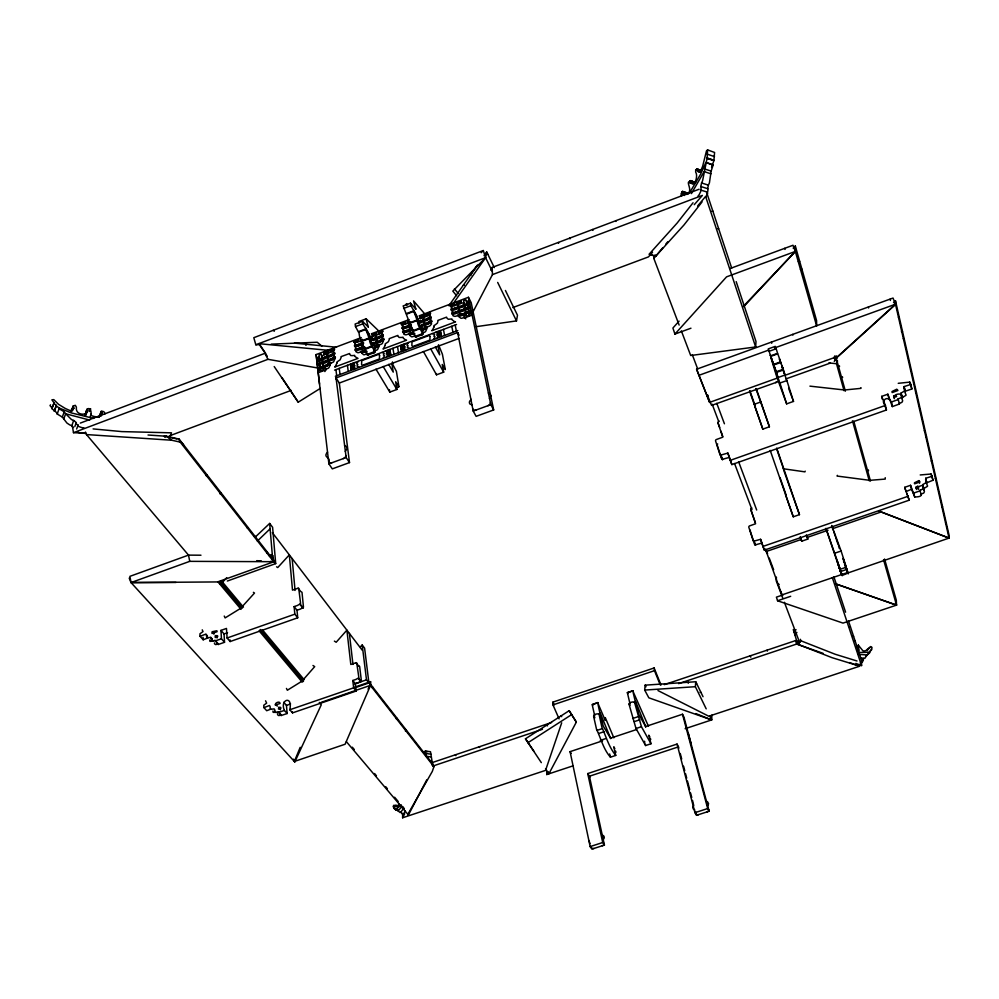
<?xml version="1.0" encoding="UTF-8"?>
<svg xmlns="http://www.w3.org/2000/svg" width="999" height="999" viewBox="0 0 999 999"><rect width="100%" height="100%" fill="white"/><g stroke="black" fill="none" stroke-linecap="round" stroke-linejoin="round"><path stroke-width="1.5" d="M860.976 387.649L860.963 388.361L844.555 389.997L809.927 386.138M711.575 167.47L713.885 160.589L714.585 152.472L707.517 149.875L706.455 150.961L702.684 166.159A52.273 22.852 -72 0 1 700.361 171.628C697.464 174.063 695.079 166.421 699.562 170.18M693.493 182.355C688.636 177.547 688.398 184.503 693.693 183.317M561.688 722.839L545.554 770.379L402.609 817.781L402.647 814.048M855.806 663.411L861.575 665.584L861.65 660.701L848.513 621.003M845.391 391.158L836.2 358.204L836.238 355.831M401.311 804.857L395.891 809.502L395.891 810.189L398.401 810.476M405.194 811.076L403.921 813.323A8.741 3.272 -82.8 0 1 403.708 813.735L402.884 814.635L402.46 813.673A3.871 1.449 -82.8 0 1 402.26 813.86L401.71 813.373A3.134 1.174 -82.9 0 1 401.723 812.624L400.861 811.962L403.309 808.953M212.15 632.604L212.013 633.004A5.669 3.971 -39.1 0 0 212.038 633.453L217.058 631.693A5.544 3.871 -39.3 0 0 217.045 631.368L216.97 630.981A1.274 0.887 -39.2 0 0 216.708 630.769L212.35 631.705L213.898 634.103M100.774 416.009L101.349 414.11A3.384 2.198 20.7 0 0 102.335 413.199C97.79 410.639 105.594 410.227 104.783 414.123M87.612 410.065L85.439 415.596C86.351 403.346 93.494 409.39 90.26 416.583M300.2 747.302L294.355 761.475L345.105 744.23L370.592 685.314L370.754 681.618L354.82 687.112M466.333 314.061L462.125 315.522L462.387 314.248M634.427 701.96L641.445 726.71L650.973 743.768L645.604 745.541L636.001 728.521L629.133 704.607C628.396 701.623 636.763 700.499 636.051 704.745L632.742 690.759L648.488 726.323M776.423 577.085L776.235 580.869L782.741 597.989M395.891 809.502L394.006 808.004C390.809 805.019 397.34 804.27 399.051 806.405M681.343 330.881L690.696 355.507L755.656 346.965L755.993 341.508L736.188 281.643M378.783 332.13L377.947 330.194L366.146 318.818L358.891 321.528L359.091 323.052M399.213 803.571L398.863 805.606A35.015 13.024 -82.3 0 1 397.302 806.543L395.242 806.767L393.556 805.394M707.629 149.925L707.08 158.354L702.609 180.644A12.388 5.557 -72.1 0 1 701.635 182.78L700.786 186.488A4.695 2.123 -72.2 0 1 701.261 186.925M689.248 193.406L700.586 174.226L705.956 162.387L713.161 164.972L711.138 171.104L709.427 182.829A12.363 5.594 -72 0 1 708.453 184.952L707.667 188.699A4.683 2.135 -72.2 0 1 708.079 189.098L707.704 191.458A5.782 2.635 -72.1 0 1 707.379 192.108L707.592 193.144A1.873 0.862 -72.2 0 1 707.554 193.669L705.968 196.84M711.962 715.047L711.613 719.929L685.114 728.708M706.193 708.853L695.366 686.7L695.754 681.743L645.167 685.152L644.68 690.072L648.838 697.814L711.613 719.929L711.088 717.12M280.769 708.029L280.707 707.604A2.398 1.773 -40.4 0 0 280.344 707.329L278.646 707.28L280.507 709.852M87.587 409.59C89.261 415.884 75.137 416.208 76.374 407.43A3.259 2.11 19.9 0 0 76.286 406.955L75.312 405.332L73.402 405.906L73.427 407.729L74.263 408.141L70.342 410.664A50.175 31.906 20.4 0 1 65.072 408.329L58.529 404.333L53.784 399.625L51.886 399.8L54.083 402.897L51.873 408.579L57.48 413.361L57.205 414.011L62.313 417.07L66.945 423.052L69.555 424.787A11.851 7.73 19.9 0 0 71.691 425.636L71.94 425.611M207.505 636.276L205.931 634.103L200.037 636.288L199.925 633.803L203.009 631.58L202.235 629.845M598.963 713.835L601.91 727.309C606.231 736.85 608.816 746.952 615.746 755.419L610.414 757.192C603.259 748.925 601.111 738.761 596.565 729.407L593.643 716.495C593.119 713.561 601.148 712.387 600.661 716.595L597.627 702.559L605.232 720.354L605.282 717.632L613.848 737.836M679.145 325.087L653.858 258.466L654.17 255.694M212.312 639.722L210.739 637.399L206.855 637.874A2.66 1.861 -39.4 0 1 206.668 637.499L206.543 635.339A2.572 1.798 -39.5 0 0 206.493 635.027L205.944 634.527M684.352 195.492L683.403 194.093A3.521 1.573 -72.5 0 1 682.529 193.856C685.139 191.883 678.671 189.773 686.388 193.094M322.24 361.526L323.139 361.188L323.276 362.35L319.131 363.911L318.993 362.737L322.34 362.3L322.677 358.504M319.393 363.836L320.454 367.12L322.802 366.233L323.152 362.425M373.614 353.346L374.438 351.66M476.348 326.648L516.495 320.904L517.482 315.234L505.432 290.472M688.236 683.279L688.423 682.292M324.887 371.578L325.749 369.88M494.318 267.62L486.688 251.935L485.589 257.667L453.209 303.584M926.572 483.304L925.711 478.259L932.042 476.298L932.966 480.269L926.86 482.717M588.923 840.534L590.009 843.618M328.659 360.914L328.996 359.253L327.46 359.827M861.138 657.916L863.76 658.316A8.604 4.958 41.8 0 0 865.009 658.191C869.33 650.249 874.137 652.622 859.24 652.447M375.974 369.168L389.81 392.095L396.89 389.473L395.654 381.743L398.838 386.738A3.996 0.762 69.2 0 0 398.876 386.438L396.403 371.303L392.982 364.96L392.47 361.925M682.305 191.771L681.068 193.769L681.455 196.316M424.5 753.109L425.399 751.061L430.494 751.723L432.892 766.345M432.005 765.072L432.48 763.636L430.082 760.564M370.092 683.716L432.692 763.898L433.928 766.683L432.305 771.428L407.842 814.297L346.391 741.683M51.873 408.579L54.083 402.897M54.283 411.064L56.356 405.382L53.759 403.309M54.346 411.163L56.356 405.382M57.155 413.961L59.391 408.104L56.244 405.894M62.313 417.07L64.223 411.813L59.103 408.741L59.391 408.104L71.191 412.874L93.731 418.431M63.736 419.018L65.659 413.773L64.223 411.813M71.091 411.563L73.039 406.181M71.478 411.138L73.501 405.881M71.753 411.176L73.302 406.73M72.652 410.552L73.514 407.879M89.673 420.079L65.659 413.773L71.491 419.555A11.888 7.717 20 0 0 73.639 420.404L71.766 426.111L73.539 427.51M74.838 426.523L76.311 422.602L73.814 420.479M76.636 429.021L78.109 425.099A5.569 3.634 20 0 1 77.41 424.862L75.912 423.339A4.508 2.947 20 0 1 76.261 422.689M837.312 475.349L837.05 476.048L869.792 480.332L885.214 479.083L885.214 477.672M85.365 415.084L87.025 409.128M85.19 414.622L87.15 409.415M85.277 415.234L86.751 411.326M863.473 659.727L862.711 660.988A4.033 2.335 42 0 1 862.324 661.001L860.214 663.249M89.311 411.338L90.197 408.691M89.698 411.488L90.697 408.803M697.552 171.129L700.299 171.89M101.236 411.313L98.901 417.145L99.351 416.521M99.113 417.407L101.111 412.225M100 415.809L100.999 413.224M100.112 416.046L101.286 413.449M100.662 415.522L101.661 412.924M100.887 415.434L101.886 412.849M101.111 415.509L102.123 412.924M101.286 415.634L102.285 413.049M805.194 471.141L804.919 471.853L783.216 468.756M375.137 347.015L375.686 347.902L374.325 348.676M844.055 390.721L836.488 363.686L837.562 361.001M423.039 329.058L423.613 329.945L422.19 330.744M775.823 382.754L776.123 382.018M322.502 363.961A37.9 24.338 -31.3 0 0 323.701 363.499L328.596 361.313L328.321 363.399A4.795 3.122 -31.5 0 1 327.647 364.098L327.247 364.41A4.146 2.697 -31.5 0 1 326.473 364.872L327.06 366.121L322.989 367.757M398.214 806.643L398.564 805.956M129.196 578.121L131.019 582.567L294.805 761.962L321.278 704.794L319.28 702.409M869.492 651.997C874.637 646.078 871.203 645.179 865.896 650.599A36.488 20.892 41.1 0 1 863.161 651.086L858.353 645.217L856.255 647.477L858.453 645.292M870.641 646.515L867.032 650.686M426.748 779.857L408.991 813.885A8.716 3.297 -82.8 0 1 408.778 814.285L407.954 815.184M368.082 689.135L370.067 684.977L369.205 682.579M573.251 765.771L546.753 774.537L548.151 771.765M834.252 361.351L835.651 359.565L834.989 356.368M403.821 350.699L403.221 349.962L401.436 350.637M402.609 817.781L404.72 813.71M490.746 270.18L492.157 267.445L699.05 189.261M472.577 312.737L492.445 274.625L492.157 267.445M275.387 704.283L275.274 704.657A5.32 3.909 -40.2 0 0 275.312 705.082L280.045 703.471A5.195 3.821 -40.3 0 0 280.032 703.159C279.72 700.411 272.065 703.833 277.385 706.081M353.521 369.493L352.947 368.743L351.186 369.405M334.39 641.108L336.176 642.257L346.89 630.157L350.811 664.472L356.218 662.687A1.861 1.386 -37.4 0 1 356.718 662.837L358.841 677.434A3.334 2.51 -37.8 0 1 358.753 677.809L355.831 679.47A128.784 100.362 -41.3 0 0 352.784 680.494L355.319 683.691A128.396 100.237 -41.4 0 1 358.354 682.679L361.213 681.168A3.272 2.46 -37.9 0 0 361.363 680.644L359.665 666.62A1.536 1.149 -37.5 0 0 359.228 666.058A1.861 1.386 -37.5 0 0 358.728 665.908L358.241 666.033M366.084 318.806L368.319 327.16M541.321 762.637L525.474 738.785L569.18 710.689L576.336 722.102L548.876 773.825L545.516 768.855M401.311 349.85L404.12 348.801L405.207 346.853L403.608 345.916L400.824 346.953M440.634 332.068L437.837 333.117L436.738 335.065L438.349 336.014L441.183 334.952M211.313 638.798L211.363 639.847A5.932 4.171 -39.3 0 0 211.538 640.421L212.462 641.046A3.721 2.61 -39.4 0 0 212.999 641.008L215.06 640.297L218.219 644.48L224.525 642.307L221.441 638.786L220.966 630.394L226.473 628.433L227.085 638.011L230.157 641.533L297.714 617.794L294.83 614.173L294.131 606.605A137.8 102.685 -40.1 0 1 297.352 605.506L300.462 603.733A3.559 2.547 -37 0 0 300.574 603.346L298.738 588.336A1.986 1.411 -36.6 0 0 298.214 588.186L292.495 590.134L289.323 554.87L277.747 567.544L276.573 566.808M294.131 606.605L297.003 610.239A137.35 102.585 -40.1 0 1 300.224 609.14L303.271 607.529A3.484 2.498 -37 0 0 303.446 606.992L302.035 592.557A1.636 1.174 -36.7 0 0 301.586 591.995A1.973 1.411 -36.7 0 0 301.061 591.845L298.077 588.199M351.074 368.619L353.858 367.57L354.97 365.622L353.446 364.672L350.686 365.709M390.122 350.949L387.35 351.998L386.238 353.946L387.787 354.895L390.584 353.846M430.257 313.686L429.945 314.285A3.109 2.035 -28.6 0 0 429.907 314.71L430.07 316.096L428.846 317.607A7.38 4.833 -28.8 0 1 427.959 318.256L424.625 319.555M696.89 169.218L701.435 170.567M469.043 311.788L468.743 312.337A1.374 0.912 -27.7 0 0 468.668 312.662L468.706 312.912M433.566 339.31L435.089 336.85L433.853 336.176L434.677 334.578L432.517 333.604M436.975 338.199L438.349 336.014M691.408 193.606L704.133 171.603L710.938 173.814M383.004 358.191L384.565 355.731L383.366 355.045L384.215 353.446L382.118 352.447M386.376 357.093L387.787 354.895M278.684 707.791L278.484 709.115L280.707 708.328M408.404 342.62L406.843 344.98L408.091 345.804L407.23 347.265L409.378 348.339M358.229 361.388L356.643 363.748L357.842 364.585L356.955 366.046L359.041 367.145M215.509 636.176L215.447 636.251A1.274 0.899 -39.3 0 0 215.197 636.538L215.247 637.549L217.607 636.7A2.872 2.01 -39.3 0 0 217.682 636.375L217.632 635.938A2.56 1.798 -39.3 0 0 217.27 635.664L215.472 635.639L217.058 637.924M403.608 345.916L405.144 343.731M422.614 333.629L421.978 334.603A3.784 2.51 -29 0 0 421.703 335.339M462.637 309.64L462.212 311.276L464.36 310.751A38.337 24.987 -27.6 0 0 465.596 310.302M448.888 305.706L477.023 265.697M484.053 255.682L486.688 251.935M477.497 265.022L470.317 275.225L470.966 275.125M353.446 364.672L354.995 362.487M403.534 344.33L400.774 346.166M696.74 169.393L695.704 169.755L695.666 171.865A3.397 1.523 -72 0 0 695.766 172.365C698.301 175.737 694.555 188.037 690.983 182.455M922.939 486.201L923.338 487.162A5.932 4.558 -13.6 0 1 923.438 487.799L922.876 488.973A3.721 2.86 -13.5 0 1 922.364 489.298C915.546 490.759 928.133 496.79 914.772 496.978L910.564 485.302L904.757 487.3L909.127 500.212L764.36 550.149L760.601 539.31L753.608 541.221A3.384 2.647 -20.5 0 1 753.246 540.859L748.813 527.247A1.598 1.236 -20.7 0 1 748.988 526.448A1.923 1.498 -20.7 0 1 749.387 525.973L755.594 523.751L750.724 509.39L751.797 507.892M413.037 332.742L412.749 334.016L414.835 333.491M353.396 363.074L350.649 364.91M461.063 302.297L460.614 303.459L462.762 302.922A38.174 24.763 -27.6 0 0 463.986 302.485M461.85 305.744L461.413 307.342L463.561 306.818A38.249 24.875 -27.6 0 0 464.785 306.368M686.688 194.168C695.217 190.372 681.693 178.534 693.406 182.205M904.869 390.134L904.932 390.322A2.847 2.085 -14.9 0 1 904.919 390.784L900.936 393.156L900.923 394.568A4.258 3.122 -14.7 0 0 901.011 394.83L901.435 395.816A6.344 4.67 -15.1 0 1 901.535 396.466L900.923 397.689A3.971 2.922 -15 0 1 900.386 398.039L898.064 398.876L899.425 404.021L892.332 406.581L887.861 394.193L881.667 396.378L885.426 405.419L886.3 410.04L731.867 464.597L727.871 453.071L720.429 455.194A3.621 2.71 -21.4 0 1 720.042 454.82L715.559 440.909A1.698 1.261 -21.5 0 1 715.746 440.084A2.06 1.523 -21.5 0 1 716.183 439.597L722.789 437.175L717.856 422.502L719.018 420.954M702.06 201.935L683.928 225.037L655.681 256.243L649.05 254.295L677.185 222.989L693.044 202.772M365.209 350.661L364.91 351.948L367.07 351.398M925.923 478.758L925.623 479.458A2.635 2.01 -13.2 0 0 925.711 479.832L926.572 481.893A2.66 2.035 -13.4 0 1 926.56 482.355L922.839 484.577L923.788 489.885M894.355 398.688C891.295 393.693 905.431 391.208 901.997 399.088A4.246 3.122 -14.7 0 0 902.097 399.35L902.547 400.387A6.319 4.658 -15 0 1 902.621 400.986L902.01 402.197A3.959 2.922 -14.9 0 1 901.473 402.547L899.162 403.396L899.425 404.021M869.879 652.584L865.584 656.505M402.16 806.28L398.077 810.863L400.187 812.587A8.242 3.084 -82.8 0 0 400.811 812.125L400.861 812.087M858.353 645.217L858.203 646.303A2.36 1.361 41.7 0 0 858.278 646.665C858.453 649.013 860.426 651.435 857.529 650.686M698.051 196.016L698.688 195.267A13.074 5.894 -72.2 0 0 699.15 194.693L700.724 191.508A1.873 0.849 -72.2 0 0 700.761 190.984L700.574 190.035A5.794 2.622 -72.2 0 0 700.886 189.286L701.298 187M653.858 258.466L662.812 247.727M665.796 244.143L667.782 241.758M697.639 205.981L705.606 196.428L755.656 346.965M328.546 355.644L331.78 354.395A7.318 4.745 -31.3 0 0 332.704 353.721L333.853 350.736L329.22 352.884A31.481 20.192 -31.1 0 1 327.622 353.496L327.635 353.658M905.156 391.258L911.85 388.986L910.801 384.44L904.045 386.601L903.945 387.837A2.822 2.06 -14.7 0 0 904.033 388.224L905.032 392.495A2.747 2.023 -14.7 0 0 905.131 392.807L906.006 394.842A2.835 2.085 -14.8 0 1 905.993 395.317L902.022 397.677L900.936 393.156M652.534 252.248L648.463 256.893L512.849 307.567M694.243 204.695L702.384 195.417L492.445 274.625M793.993 631.967L796.041 629.645M794.854 634.765L796.902 632.442M859.277 664.81L859.302 665.159A1.311 0.762 42.1 0 1 859.24 665.396L857.392 665.459A9.091 5.27 41.9 0 1 856.867 665.284L832.017 657.667L797.914 644.318L800.773 640.546L800.399 639.298M797.914 644.318L801.011 640.834L835.164 654.245L857.017 661.001M679.083 321.141L672.901 328.034L674.924 334.078L690.958 328.209M674.924 334.078L726.573 276.848L795.329 251.448L795.304 245.979L793.181 248.214M220.542 580.906L222.577 582.205L226.736 577.684M743.681 306.681L795.329 251.448L792.994 245.267L730.119 268.519M430.981 317.582L430.656 318.194A3.109 2.048 -28.6 0 0 430.619 318.606L430.781 320.005L429.558 321.528A7.393 4.858 -28.8 0 1 428.683 322.178L425.337 323.476M425.337 324.163L425.012 324.775A3.122 2.06 -28.8 0 0 424.975 325.187L421.091 326.923M431.718 321.528L431.393 322.14A3.122 2.06 -28.6 0 0 431.356 322.552L431.518 323.963L430.294 325.487A7.405 4.883 -28.8 0 1 429.408 326.136L427.122 327.023M427.048 327.547L426.723 328.159A3.122 2.06 -28.8 0 0 426.685 328.584A13.724 9.053 -29.2 0 1 426.748 328.933L425.611 331.518A7.443 4.908 -29 0 1 424.737 332.168L422.739 332.929M869.617 651.823L871.727 649.587M423.913 316.308L423.588 316.908A3.109 2.035 -28.8 0 0 423.551 317.332L420.142 318.843M424.625 320.217L424.3 320.816A3.122 2.048 -28.8 0 0 424.263 321.241L419.855 323.201M383.216 335.527L382.879 336.126A3.097 2.035 -29.9 0 0 382.842 336.551L381.718 339.473A7.368 4.808 -30.1 0 1 380.844 340.122L377.522 341.408M383.841 339.485L383.504 340.097A3.109 2.035 -29.9 0 0 383.454 340.522L382.342 343.456A7.38 4.833 -30.1 0 1 381.456 344.106L379.195 344.992M376.798 345.317L379.071 344.455L378.771 346.116A3.109 2.048 -30.1 0 0 378.721 346.553A13.674 8.966 -30.5 0 1 378.771 346.903L377.61 349.488A7.418 4.87 -30.3 0 1 376.723 350.149L374.563 350.961M376.298 334.203L375.974 334.815A3.097 2.023 -30 0 0 375.924 335.227L375.699 337.275A4.783 3.122 -30.2 0 1 375.025 337.962L374.625 338.274A4.133 2.697 -30.2 0 1 373.863 338.736L372.764 339.161M382.605 331.606L382.267 332.205A3.097 2.023 -29.9 0 0 382.23 332.617L381.118 335.539A7.343 4.795 -30 0 1 380.232 336.188L376.923 337.475M375.337 337.699L376.873 337.113L376.573 338.736A3.109 2.035 -30.1 0 0 376.523 339.161L376.298 341.208A4.795 3.134 -30.2 0 1 375.624 341.895L375.224 342.207A4.146 2.71 -30.2 0 1 374.45 342.682L374.413 342.707M377.51 342.108L377.172 342.707A3.109 2.035 -30.1 0 0 377.123 343.132L373.264 344.855M743.431 306.256L795.329 251.448L816.658 325.974L816.57 320.567L795.304 245.979M330.482 363.736L330.145 364.348A3.097 2.023 -31.4 0 0 330.082 364.772A13.624 8.879 -31.8 0 1 330.12 365.135L328.908 367.719A7.393 4.82 -31.6 0 1 328.022 368.381L325.886 369.193M334.265 349.775L333.928 350.374A3.084 1.998 -31.1 0 0 333.866 350.799M328.496 356.306L328.159 356.918A3.097 2.01 -31.3 0 0 328.109 357.342L327.834 359.39A4.783 3.109 -31.5 0 1 327.148 360.09L326.748 360.402A4.133 2.685 -31.5 0 1 325.986 360.864L323.226 361.9M333.341 353.209L334.765 352.697L334.428 354.32A3.084 2.01 -31.2 0 0 334.365 354.745L333.204 357.679A7.343 4.77 -31.3 0 1 332.317 358.329L329.033 359.603M335.277 357.704L334.94 358.316A3.097 2.023 -31.2 0 0 334.877 358.741L333.716 361.688A7.355 4.783 -31.4 0 1 332.829 362.337L330.582 363.211M328.009 352.36L327.672 352.959A3.084 1.998 -31.3 0 0 327.61 353.384L327.335 355.432A4.77 3.097 -31.4 0 1 326.661 356.119L326.261 356.431A4.121 2.672 -31.4 0 1 325.499 356.905L322.739 357.942M481.206 252.697L483.304 250.524L485.589 257.667L492.307 271.416M468.381 307.942L468.444 311.663L466.021 312.562L465.459 309.777L467.869 308.866M467.594 304.096L467.644 307.792M360.364 646.79L362.2 644.979L364.598 648.139L368.918 682.941L355.719 687.512M257.342 541.096L270.117 528.808M382.23 332.63L377.547 334.727A31.593 20.38 -29.9 0 1 375.936 335.339L372.078 336.95M376.511 339.173L373.127 340.659M255.557 536.813L269.668 523.439L272.602 527.285L275.699 563.611L227.347 581.043M327.585 353.396L322.739 355.544A37.725 24.126 -31.2 0 1 321.553 356.006M893.531 302.635L895.504 300.836L948.95 534.702L949.05 538.086L848.039 572.927M778.146 377.772L709.615 402.372L696.59 369.218L893.031 298.052L895.491 304.22L837.924 356.318L785.439 375.162M836.2 358.204L895.541 304.458L895.504 300.836M371.503 342.182L372.814 345.691A3.397 0.662 68.8 0 0 372.827 345.479L368.981 337.537L369.48 339.772A4.733 0.924 68.8 0 1 369.53 340.072L369.692 341.196A7.018 1.374 68.9 0 0 369.855 341.908L370.454 343.619A4.408 0.862 68.8 0 0 370.754 344.243L375.224 352.285L367.994 354.995L363.524 347.04A4.408 0.887 68.8 0 1 363.186 346.353L362.587 344.643A7.018 1.411 68.8 0 1 362.425 343.918L362.262 342.794A4.733 0.949 68.7 0 0 362.212 342.507L359.615 336.488A3.159 0.637 68.7 0 1 359.453 335.889L359.128 333.604A3.134 0.624 68.7 0 0 359.041 333.167L355.507 326.586L355.144 324.051L362.412 321.303L368.244 326.898M423.414 323.976L423.014 324.288A4.158 2.735 -28.9 0 1 422.24 324.75L421.054 325.212M323.489 366.333L323.276 370.142L320.916 371.029L320.579 368.269A1.361 0.887 -31.7 0 0 320.392 367.919L319.98 367.657M707.642 805.981L708.616 803.72L707.517 801.76A2.697 2.36 -27.9 0 0 706.68 801.485L706.443 801.198M603.196 839.797L604.22 837.986A4.221 3.634 -36 0 0 604.033 836.475A2.473 2.135 -35.9 0 0 603.209 835.551A2.672 2.298 -35.9 0 0 602.422 835.289L602.147 834.627M489.435 398.576L491.021 395.779L489.772 393.581A3.809 2.647 -28.3 0 0 488.686 393.356L488.399 393.032M345.254 451.398L346.878 449.113A5.932 4.046 -32.7 0 0 346.84 447.315A3.484 2.373 -32.6 0 0 345.879 446.316A3.759 2.572 -32.6 0 0 344.867 446.091L344.605 445.342M527.909 742.744L571.703 714.572M91.246 413.973C89.098 416.221 96.154 416.783 98.364 417.045M274.201 366.546L298.226 402.172L320.317 388.386M402.834 806.643L404.37 808.79M247.34 528.121L248.227 527.622M254.058 536.388L254.757 536.001M266.671 552.859L267.545 552.36M371.978 687.562L372.752 687.125M396.253 718.818L397.115 718.331M405.382 730.981L406.506 730.356M206.069 475.699L207.193 475.074M219.855 493.818L221.229 493.044M915.996 486.875C918.893 485.002 920.004 488.886 916.333 488.611A2.86 2.198 -13.6 0 1 916.133 488.374L916.046 487.762A2.685 2.06 -13.5 0 1 916.195 487.462L916.632 489.51M334.315 354.782L329.707 356.843A31.556 20.28 -31.1 0 1 328.122 357.455L328.122 357.617M334.827 358.778L330.207 360.839A31.618 20.367 -31.2 0 1 328.609 361.451M382.842 336.551L378.146 338.661A31.656 20.467 -29.9 0 1 376.536 339.273M429.857 314.735L425.187 316.82A31.718 20.567 -28.6 0 1 423.576 317.445L423.376 319.368A4.808 3.147 -28.9 0 1 422.702 320.055L422.315 320.367A4.158 2.722 -28.9 0 1 421.541 320.829L420.117 321.378M383.441 340.459L378.758 342.632A31.731 20.567 -29.9 0 1 377.147 343.244L376.998 345.067A4.808 3.147 -30.3 0 1 376.223 345.891L375.824 346.203A4.158 2.722 -30.3 0 1 375.05 346.665L374.126 347.028M430.631 318.619L425.899 320.729A31.781 20.654 -28.7 0 1 424.275 321.353L424.076 323.276A4.82 3.159 -29 0 1 423.414 323.976M431.306 322.59L426.623 324.687A31.856 20.742 -28.7 0 1 424.987 325.299L424.8 327.235A4.82 3.172 -29 0 1 424.125 327.934L423.726 328.246A4.171 2.747 -29 0 1 422.952 328.721L421.066 329.433M885.426 405.419L730.257 460.352L731.867 464.597M908.378 496.178L762.949 546.428L760.601 539.31M320.642 368.656L320.329 368.793A23.539 15.21 -31.6 0 1 318.494 369.593M468.556 300.711L468.281 300.824A26.361 17.183 -27.6 0 1 466.783 301.436L466.508 301.536M470.179 308.529L469.905 308.654A26.474 17.333 -27.6 0 1 468.406 309.253L468.131 309.353M469.355 304.595L469.093 304.72A29.858 19.48 -27.6 0 1 467.794 305.244L467.32 305.419M328.084 357.355L323.214 359.503A37.812 24.226 -31.2 0 1 322.028 359.965M224.525 642.307L224.051 633.928L227.522 632.692M274.762 710.264L274.837 711.276A5.569 4.096 -40.4 0 0 275.025 711.85L275.911 712.462A3.484 2.56 -40.4 0 0 276.436 712.424L278.384 711.788L281.169 715.521L287.138 713.523L284.415 710.426C279.408 699.675 293.157 694.73 289.772 709.765L292.595 712.861L356.193 691.021L355.319 683.691M283.728 702.285L286.451 705.394L290.584 703.945M200.037 636.288L203.184 639.785L207.867 637.949M355.894 344.742L354.47 345.292L354.608 346.266L358.766 344.293M403.396 326.898L401.96 327.447L402.122 328.421L406.318 326.436M452.422 308.479L450.974 309.041L451.161 310.002L455.382 308.004M356.443 348.688L355.02 349.238L355.157 350.224L359.328 348.239M404.058 330.819L402.622 331.381L402.784 332.355L406.98 330.357M453.196 312.387L451.748 312.949L451.935 313.911L456.156 311.913M330.07 364.785L327.16 365.871M364.747 351.798L361.825 352.884A13.674 8.979 -30.3 0 0 361.863 353.246L363.624 354.72A7.418 4.858 -30.5 0 0 364.598 354.682L366.583 353.958M378.708 346.566L375.786 347.652M412.587 333.866L409.64 334.977A13.724 9.066 -29 0 0 409.69 335.327L411.526 336.788A7.443 4.908 -29.2 0 0 412.512 336.75L414.685 335.939M426.548 328.634L423.713 329.695M461.95 315.372L458.978 316.483A3.134 2.073 -28.1 0 0 458.778 316.146L458.279 315.846M265.559 700.786L266.633 703.121L263.761 705.219L263.948 707.629L269.48 705.494L270.067 706.518A2.41 1.773 -40.5 0 1 270.117 706.83L270.292 708.928A2.498 1.836 -40.4 0 0 270.479 709.29L274.176 708.903L274.725 710.002M270.854 709.115L266.708 710.714L263.948 707.629M464.148 317.42L461.95 318.231A7.48 4.945 -27.9 0 1 460.951 318.281L459.041 316.833A13.799 9.141 -27.7 0 1 458.966 316.508M343.219 458.616L343.619 458.466A2.885 1.973 -32.8 0 0 345.779 455.507M487.912 405.694L488.311 405.544A2.91 2.023 -28.4 0 0 490.384 402.597M483.304 250.524L253.808 337.687L255.819 344.767L260.427 344.58M255.819 344.767L485.589 257.667L452.809 291.121L456.605 295.729M80.32 423.089L264.897 353.334L267.944 359.315L317.832 368.007M415.809 308.966L410.477 303.172L403.146 305.931L410.164 324.5A4.745 0.812 69.1 0 1 410.214 324.787L410.414 325.911A7.043 1.199 69.1 0 0 410.589 326.623L411.188 328.346A4.421 0.762 69.1 0 0 411.476 328.971L415.771 337.113L423.077 334.378L418.843 326.286A4.421 0.737 69.1 0 1 418.519 325.587L417.919 323.863A7.055 1.174 69.2 0 1 417.744 323.152L417.545 322.04A4.745 0.787 69.1 0 0 417.495 321.74L416.945 319.518L420.666 327.759L417.12 320.567L409.79 323.314M72.365 426.098L73.489 432.679L267.944 359.315M355.507 326.586L362.787 323.838L362.412 321.303M403.571 308.454L410.914 305.682L410.477 303.172M358.616 331.593L365.871 328.858L362.787 323.838M406.518 313.549L413.836 310.789L410.914 305.682M358.691 332.143L365.959 329.408L365.759 328.059L369.143 334.315M406.618 314.098L413.936 311.338L413.698 310.002L416.945 316.333M361.238 337.612L316.071 354.595L328.896 463.861L332.305 468.868L349.5 462.587L339.31 383.042L336.051 377.934L457.642 332.542L459.065 335.214M371.416 333.778L409.14 319.593M419.105 315.846L468.444 297.29L471.203 302.685L493.668 409.94L476.123 416.346L473.214 411.076L457.642 332.542M372.015 334.528L376.411 332.879L376.586 334.053L372.19 335.701M358.266 340.746L353.883 342.395L353.721 341.221L358.092 339.585L358.266 340.746A2.198 1.436 -30.5 0 0 357.917 341.159L357.829 341.408A1.498 0.974 -30.5 0 0 357.829 341.795L359.553 341.483A31.556 20.317 -30.3 0 0 361.163 340.896L361.913 342.445A4.783 3.122 -30.4 0 0 362.712 342.582L363.149 342.582M378.496 333.142L382.892 331.493L382.717 330.319L378.321 331.98L378.496 333.142A2.198 1.436 -30.1 0 1 378.921 333.254L379.071 333.429A1.498 0.974 -30 0 1 379.183 333.778M405.719 322.914L401.298 324.575L401.099 323.414L405.519 321.753L405.719 322.914A2.21 1.449 -29.3 0 0 405.369 323.314L405.294 323.564A1.498 0.987 -29.3 0 0 405.294 323.963M362.412 339.373L360.214 340.197L360.052 339.036M409.902 321.528L407.692 322.352L407.492 321.191M361.775 340.759L369.031 338.037M409.69 322.752L417.02 320.005L413.986 311.476L417.058 316.958M361.85 341.333L369.118 338.599L371.528 342.632M319.081 356.93L318.818 357.03A26.036 16.708 -31.3 0 1 317.357 357.542L317.083 357.617M321.765 357.605L322.665 357.28L322.802 358.441L318.669 359.99L318.531 358.828L321.865 358.379L321.353 354.195L319.018 355.07L319.518 359.265M464.285 304.083L463.374 304.433L463.598 305.569L467.844 303.983L467.607 302.834L464.435 304.845L463.598 300.724L465.996 299.825L466.845 303.946M326.973 355.856L328.496 355.282L328.621 356.268L324.375 357.367M362.362 342.57L360.826 343.144L360.964 344.118L363.773 343.057M409.927 324.7L408.379 325.287L408.541 326.248L411.376 325.187M423.014 319.792L424.563 319.205L424.737 320.167L420.392 321.303M459.016 306.268L457.455 306.855L457.642 307.817L461.938 306.206M317.357 359.952L318.619 359.49M463.499 305.082L460.676 306.131A4.171 2.747 -27.8 0 1 459.84 306.268L459.378 306.281A4.82 3.172 -27.8 0 1 458.541 306.156L457.829 305.195M467.732 303.484L469.031 302.997M334.89 353.671L330.644 354.857M379.046 336.675L383.341 335.477L383.179 334.503L381.755 335.027M372.789 339.672L377.023 338.087M319.992 363.186L319.655 360.364L321.99 359.478M465.072 307.929L464.16 308.279L464.385 309.428L468.643 307.829L468.406 306.681L465.234 308.691L464.66 305.919L467.07 305.02M319.555 360.876L319.093 361.051A29.495 18.944 -31.4 0 1 317.819 361.501L317.557 361.588M362.924 346.516L361.388 347.09L361.526 348.077L364.348 347.015M375.924 341.633L377.472 341.059L377.622 342.033L373.314 343.156M410.601 328.621L409.053 329.208L409.827 330.469A3.122 2.048 -29.4 0 1 410.002 330.806L413.136 329.795M423.713 323.701L425.274 323.127L425.449 324.088L421.091 325.224M459.802 310.165L458.241 310.751L458.429 311.725L462.737 310.102M317.832 363.936L319.081 363.461M373.151 343.181L374.388 342.707M464.298 308.978L461.476 310.04A4.183 2.76 -27.8 0 1 460.626 310.177L460.164 310.19A4.833 3.184 -27.8 0 1 459.328 310.065L458.616 309.091M468.543 307.392L469.842 306.905M331.131 358.816L335.389 357.63L335.264 356.655L333.841 357.167M324.85 361.326L329.108 360.227M409.215 330.182L412.063 329.121M320.117 364.285L322.465 363.399M319.917 364.935L319.767 364.985A26.161 16.858 -31.4 0 1 318.294 365.509L318.019 365.584M364.573 348.788L371.84 346.066M412.512 330.819L419.83 328.072M364.672 349.463L371.94 346.74M412.624 331.493L419.955 328.746M320.379 366.446L319.73 367.719L323.738 366.208L323.626 365.222L322.727 365.559M465.884 311.9L464.972 312.25L465.172 313.211L469.28 311.676L469.08 310.701L468.306 310.989M328.221 363.524L330.469 362.674L330.594 363.661L326.386 365.234M363.174 350.424L360.914 351.261L361.051 352.247L365.259 350.437M410.951 332.505L408.678 333.366L408.841 334.34L412.924 332.48A4.171 2.747 -29.2 0 1 412.1 332.605L411.638 332.617A4.82 3.172 -29.2 0 1 410.826 332.48L410.139 331.506M424.7 327.36L426.985 326.498L427.16 327.472L422.839 328.858M460.264 314.023L457.954 314.897L458.154 315.859L462.425 314.023M318.294 367.944L319.568 367.47M323.539 365.984L326.411 364.91M365.809 350.137L365.159 350.387A4.158 2.722 -30.5 0 1 364.298 350.524L363.848 350.524A4.808 3.147 -30.5 0 1 363.049 350.399L362.3 348.851A31.693 20.504 -30.3 0 1 360.689 349.413C358.479 349.55 353.284 351.411 357.717 352.684A7.368 4.82 -30.6 0 0 358.691 352.647L360.951 351.823M412.999 332.455L413.686 332.192M465.284 312.862L462.275 313.986A4.183 2.772 -27.9 0 1 461.426 314.123L460.964 314.123A4.845 3.197 -27.9 0 1 460.127 314.011L459.278 312.487A31.956 20.867 -27.8 0 1 457.629 313.049L452.734 314.485A3.122 2.06 -28.2 0 0 452.559 314.198L452.06 313.898M469.368 311.326L470.654 310.839M379.22 345.442L374.937 346.803M320.592 368.319L322.952 367.432M466.271 313.736L468.681 312.837L469.23 315.497L466.82 316.408L465.434 313.137M320.791 369.942L318.631 370.741L318.831 372.477L325.886 369.83L325.674 368.107L323.139 369.056M466.595 315.334L463.998 316.308L464.348 317.994L471.59 315.284L471.228 313.599L469.018 314.423M373.264 352.098L366.67 354.57L366.421 352.847M334.565 370.117L456.555 324.5M389.935 350.224L386.938 350.537M440.422 331.343L437.375 331.668M350.861 366.483L353.409 366.171L350.961 367.757M390.184 351.785L387.799 353.321L390.447 352.997M401.036 347.727L403.621 347.402L401.161 348.988M440.721 332.892L438.324 334.44L441.021 334.103M169.331 435.914L291.196 390.384M390.709 354.645L388.936 355.307L388.636 356.381M441.321 335.739L439.535 336.401L439.248 337.475M335.339 376.273L457.767 330.557M339.31 383.042L459.028 338.424M395.941 387.899L398.751 386.863M423.389 351.486L436.526 374.8L443.668 372.165L442.232 364.473L445.242 369.555A4.008 0.649 69.5 0 0 445.254 369.255L442.395 354.208L438.524 344.742M269.468 555.544L272.277 554.52M457.517 307.205L454.195 308.416A7.393 4.858 -27.9 0 1 453.159 308.479L451.56 308.029L451.186 306.643M405.144 326.835L408.441 325.637M360.876 343.494L357.605 344.692A7.343 4.77 -30.5 0 1 356.606 344.742C353.434 344.493 355.194 341.558 357.717 341.92M411.176 326.198L409.328 326.848A3.109 2.048 -29.3 0 0 409.14 326.511L408.666 326.211M458.304 311.101L454.932 312.325A7.418 4.883 -28 0 1 453.933 312.375L452.322 311.925L451.973 310.602A3.122 2.048 -28.2 0 0 451.785 310.264L451.286 309.965M409.115 329.558L405.806 330.769A7.38 4.845 -29.3 0 1 404.782 330.819C400.224 329.558 405.444 327.722 407.717 327.56A31.743 20.592 -29.1 0 0 409.34 326.96L410.152 328.509A4.808 3.159 -29.2 0 0 410.964 328.646L411.413 328.634A4.158 2.735 -29.2 0 0 412.15 328.534M361.438 347.452L358.129 348.651A7.355 4.795 -30.5 0 1 357.155 348.688L355.632 348.214L355.344 346.815A3.097 2.023 -30.8 0 0 355.182 346.528L354.87 346.253M458.017 315.447L455.756 316.271A7.43 4.908 -28 0 1 454.72 316.333L453.109 315.871L452.797 314.523M328.896 463.861L346.154 457.542L349.5 462.587M473.214 411.076L490.821 404.632L468.431 297.302M429.483 317.095L430.931 316.571L431.106 317.545L426.76 318.756M430.207 321.016L431.655 320.492L431.83 321.453L427.472 322.677M408.716 333.928L406.443 334.74A7.393 4.858 -29.3 0 1 405.457 334.79L403.883 334.315L403.559 332.929A3.109 2.048 -29.5 0 0 403.396 332.642L402.909 332.33M382.367 338.961L383.803 338.449L383.953 339.423L379.645 340.622M200.974 555.207L188.511 555.119L129.895 576.348L131.031 582.567L176.036 582.454M698.676 375.412L768.656 350.1M774.487 347.989L895.491 304.22M769.143 351.286L776.161 348.751L775.261 346.366L768.268 348.901L770.666 355.981M269.068 555.644L272.677 555.669L274.001 561.7L189.748 561.351L131.031 582.567L217.994 581.93L241.059 609.365M770.616 355.844L777.597 353.321L776.161 348.751M780.107 360.352L777.784 353.796L770.803 356.368L775.948 371.403L774.637 367.657M410.002 322.465L408.641 322.939L409.478 324.588A4.795 3.147 -29.1 0 0 410.289 324.712L410.726 324.712A4.146 2.722 -29.1 0 0 411.151 324.663M363.049 344.255L361.713 344.73A3.097 2.023 -30.6 0 0 361.551 344.38L361.076 344.068M773.588 364.36L780.581 361.85L782.692 367.757M773.426 363.898L773.788 364.897L780.831 362.512M783.191 369.293L785.039 375.012L778.071 377.51L776.198 371.815L783.191 369.293L781.98 366.084M776.435 372.452L783.428 369.942M270.242 556.543L272.677 555.669M217.832 581.843L274.001 561.7M891.208 402.085L898.326 399.5L898.064 398.876M786.875 380.557L793.506 401.411L786.65 403.858L779.919 383.042L786.875 380.557L784.764 374.925M760.926 401.923L769.417 426.773L762.824 429.12L754.208 404.32L760.926 401.923L756.243 388.698M213.449 641.058L209.977 641.383A2.647 1.861 -39.4 0 1 209.79 641.008L209.728 639.972M729.482 457.33L722.065 459.44A3.609 2.71 -21.3 0 1 721.69 459.065L717.207 445.179A1.698 1.261 -21.5 0 1 717.394 444.355A2.048 1.523 -21.5 0 1 717.694 443.981M362.063 340.472L361.276 340.746A3.097 2.01 -30.6 0 0 360.976 340.447L360.514 340.135M778.82 381.443L711.625 405.394L709.615 401.161M785.801 378.946L830.206 363.112M294.83 614.173L227.085 638.011M221.441 638.786L215.097 640.958M762.012 543.031L755.044 544.942A3.384 2.647 -20.5 0 1 754.682 544.58L754.233 543.206M913.798 493.044L920.454 490.684L920.204 490.072M476.198 409.977L475.799 410.114A2.91 2.023 -28.8 0 1 472.914 408.991M331.805 462.787L331.418 462.924A2.885 1.961 -33.1 0 1 328.758 461.738C330.906 457.592 323.751 457.43 326.486 453.471A3.771 2.572 -33 0 1 327.36 452.535L327.51 452.048M219.618 583.803L221.978 582.979M276.099 712.275L273.239 712.374A2.485 1.823 -40.5 0 1 273.039 712.012L272.952 711.001M785.514 494.667L793.268 516.795L799.462 514.647L776.71 448.089M919.23 481.193L918.918 480.619L914.572 482.742A1.274 0.974 -13.7 0 0 914.435 483.041L914.472 483.404A5.107 3.921 -13.6 0 0 914.659 483.803L919.942 481.955A5.657 4.346 -13.8 0 0 919.779 481.543L919.48 481.281M354.72 683.928L366.496 679.832L368.918 682.941M918.181 486.763L923.076 485.089L922.839 485.939M356.193 691.021L353.646 687.836L289.772 709.765M321.191 702.334L370.592 685.314M801.498 539.385L766.121 551.56L765.396 549.263M807.404 537.35L828.034 530.244M832.454 528.733L881.106 511.975L949.05 538.086L895.541 304.458M801.735 541.183L800.286 537.012L801.735 541.183L807.816 539.085L806.38 534.902M602.297 845.753L602.584 845.666A2.048 1.761 -36.2 0 0 603.733 844.667M707.03 811.9L707.317 811.8A2.06 1.798 -28 0 0 708.653 809.465M834.977 553.121L841.121 551.023L846.278 567.22L840.209 569.28L825.936 528.334M284.415 710.426L278.434 712.424M842.194 575.636L840.871 571.44L846.915 569.38L843.044 558.404L844.08 561.688M765.559 549.562L781.942 594.904L846.653 572.852M783.079 594.88L776.41 597.14L777.559 600.761L843.006 623.101L896.528 605.119L896.303 600.174L884.565 559.028M846.915 569.38L848.076 573.039L842.12 575.499M777.559 600.761L790.696 596.303M559.09 718.868L552.971 704.894L552.934 702.122L654.12 667.969L661.013 685.014M552.971 704.894L654.482 670.666L654.12 667.969M597.677 702.597L592.257 704.582A4.283 0.624 71.5 0 0 592.345 705.319L594.705 715.808M630.019 703.983L627.372 692.632L632.792 690.796M597.752 702.734L592.432 704.532L592.819 705.444M627.434 692.594L632.866 690.933M431.481 762.824L551.585 722.502M664.347 684.652L795.541 640.609L798.189 641.545M433.004 765.996L542.457 729.295M678.608 683.628L796.64 644.055L823.064 653.321M460.626 303.471L457.767 304.907M461.426 307.355L458.479 308.404A31.881 20.767 -27.8 0 1 456.83 309.116L452.023 310.589M462.225 311.288L459.253 312.35A3.134 2.073 -28 0 0 459.053 312L458.553 311.7M596.89 730.431L602.31 728.633M632.604 718.518L638.049 716.708M598.701 733.491L604.095 731.693M634.315 721.628L639.747 719.817M365.197 347.677L362.287 348.713A3.109 2.035 -30.6 0 0 362.113 348.364L361.65 348.052M600.262 740.409L605.681 738.611M636.001 728.521L641.445 726.71M678.034 745.916L677.047 744.08L587.724 773.576L589.422 776.223L604.42 845.067L591.883 849.125L590.147 846.59L570.067 751.648L602.609 740.821M611.488 737.874L636.638 729.507M645.516 726.548L682.492 714.248L683.94 717.057L709.128 811.225L696.428 815.321L694.954 812.674L677.047 744.08M589.422 776.223L678.521 746.84M590.147 846.59L602.722 842.519L604.42 845.067M694.954 812.674L707.692 808.553L709.128 811.225M861.825 661.563L863.236 660.127A3.272 1.898 42 0 0 862.824 659.49L863.86 658.304M405.144 326.835L405.107 326.848A7.368 4.82 -29.3 0 1 404.12 326.898C399.637 325.724 404.72 323.813 407.043 323.639A31.668 20.504 -29.1 0 0 408.666 323.039M218.219 644.48L218.169 643.818L216.271 644.48A3.709 2.61 -39.4 0 1 215.572 644.555L214.66 643.93A5.919 4.158 -39.4 0 1 214.485 643.406L214.46 642.944M698.588 814.622L698.289 814.709A2.06 1.798 -28.8 0 1 697.165 814.697M594.005 848.438L593.718 848.526A2.048 1.761 -36.8 0 1 592.632 848.501M281.169 715.521L281.119 714.872L279.32 715.484A3.472 2.56 -40.5 0 1 278.659 715.546L277.772 714.934A5.557 4.096 -40.4 0 1 277.585 714.422L277.535 713.711M468.756 313.162L469.08 313.074A23.826 15.659 -27.6 0 0 470.991 312.462M892.332 406.581C892.344 399.438 885.651 395.179 883.266 402.098M914.772 496.978L911.55 489.248L905.868 491.62M402.247 325.112L402.297 325.1A3.097 2.023 -29.5 0 0 402.073 324.762L401.598 324.463M354.807 342.932L354.857 342.919A3.084 2.01 -30.7 0 0 354.633 342.582L354.17 342.282M403.559 332.992L408.391 331.518A31.806 20.679 -29.1 0 0 410.015 330.919L410.077 331.218M355.919 350.861L355.956 350.849A3.097 2.023 -30.8 0 0 355.744 350.512L355.282 350.199M50.512 404.82L50.037 405.631L52.198 408.166M798.338 261.576L799.675 261.338M800.436 269.293L801.872 269.043M711.7 211.276L712.836 211.101M681.68 191.995L685.714 193.269M484.777 254.645L487.774 254.171M717.732 228.746L718.631 228.609M464.31 285.09L463.274 285.239L463.936 285.09M450.162 304.757L449.987 304.683M898.426 317.257L899.225 317.145M395.904 810.201L397.502 809.989L398.077 810.863M901.435 331.631L902.509 331.493M903.296 338.661L904.12 338.549M915.608 392.907L916.408 392.807M910.801 384.44L909.777 382.118L898.226 383.316M921.64 418.544L922.277 418.469M924.3 430.781L925.074 430.694M925.848 436.913L926.473 436.85M931.218 461.026L931.98 460.939M935.339 478.558L936.1 478.471M932.042 476.298L931.056 474.026L920.216 474.95M941.782 506.655L942.519 506.58M945.541 522.939L946.24 522.877M849.425 626.823L850.411 626.748M852.709 636.363L853.571 636.301M854.457 641.071L855.132 641.021M472.102 404.92L469.917 404.008A5.994 4.158 -28.7 0 1 469.405 402.372A3.509 2.435 -28.8 0 1 469.967 400.799A3.796 2.635 -28.8 0 1 470.804 399.9L470.816 399.038M230.157 641.533L230.07 639.934M857.367 650.399L858.216 650.337M695.629 683.466L696.565 683.403M644.68 690.072L695.366 686.7M700.087 692.357L700.898 692.307M709.69 400.961L707.292 394.767M271.179 344.143L317.245 342.245L321.803 346.104M73.489 432.679L85.864 433.179M867.095 654.969L858.266 654.32M256.78 560.676L261.376 560.926M270.567 561.438L273.626 561.6L271.965 558.029L179.096 439.073L166.496 436.263L148.027 435.015M83.879 427.784L82.767 427.709A12.55 8.179 20.1 0 1 81.943 427.647L78.584 426.461A1.811 1.186 20 0 1 78.297 426.086L78.109 425.099M85.427 432.018L86.488 434.565L171.691 440.222L180.232 442.12L273.626 561.6M834.028 357.892L837.087 358.179M328.346 350.337L258.753 343.644L267.332 356.368M828.82 362.937L836.488 363.686M294.443 343.119L336.476 347.227M463.736 305.544L464.66 305.919M464.523 309.39L465.447 309.765M393.981 808.528L396.491 808.815M394.88 809.352L398.638 809.777M93.094 428.908L121.89 431.605L171.528 432.829L169.368 437.874L169.468 436.163M85.664 433.454L80.782 432.929A12.512 8.192 20 0 1 79.97 432.854L77.06 432.043M431.356 756.967L426.248 756.318L425.399 751.061M425.075 751.335L427.634 751.673M425.786 753.496L430.894 754.145M456.993 303.883L457.48 304.183A3.122 2.048 -28 0 1 457.667 304.52L457.679 304.52M450.524 306.069L451.011 306.368A3.109 2.048 -28.2 0 1 451.198 306.705L456.056 305.219A31.818 20.679 -27.8 0 0 457.692 304.62M457.767 307.767L458.266 308.067A3.122 2.06 -28 0 1 458.454 308.404L458.541 308.803M318.931 359.915L319.655 360.364M895.953 395.517L896.627 396.528L893.955 397.452A3.059 2.248 -15 0 1 893.743 397.227L893.668 396.591A2.872 2.11 -15 0 1 893.83 396.278L893.618 395.679M407.992 322.302L408.479 322.59A3.109 2.035 -29.3 0 1 408.641 322.939L408.653 322.939M402.247 328.371L402.722 328.671A3.109 2.035 -29.5 0 1 402.897 329.021M408.966 334.328L409.453 334.628A3.122 2.06 -29.4 0 1 409.615 334.977M361.176 352.235L361.65 352.535A3.109 2.035 -30.7 0 1 361.8 352.884M694.842 810.027L693.418 809.09A4.246 3.696 -28.6 0 1 692.906 807.667A2.485 2.173 -28.7 0 1 693.206 806.368A2.685 2.348 -28.7 0 1 693.768 805.669L692.532 800.436M164.435 436.126L168.519 437.05M169.73 437.325L172.802 438.024M176.885 438.948L174.463 438.399M178.621 439.335L183.566 444.805M682.554 191.421L687.936 193.119M860.576 662.075L862.412 662A1.311 0.762 42 0 0 862.487 661.775L862.324 661.001M650.174 254.57L655.681 256.243M682.18 191.633L688.336 193.519M682.916 192.183L688.299 193.881M683.316 193.044L687.349 194.318M682.667 193.257L686.862 194.455M682.567 193.469L685.252 194.318M682.504 193.681L685.214 194.705M690.297 181.993L694.38 183.204M689.597 182.492L692.382 183.179M689.585 182.642L692.282 183.504M700.848 186.526L707.604 188.661M700.574 190.035L707.379 192.108M701.548 182.954L708.366 185.14M690.159 180.632L695.554 182.355M690.134 180.931L694.18 182.218M689.934 181.356L695.329 183.079M704.332 168.893L711.138 171.104M697.002 169.093L701.385 170.442M696.44 169.455L701.41 171.116M706.842 157.942L713.648 160.177M713.898 160.452L707.08 158.217L713.885 160.589M706.343 162.737L713.161 164.972M707.367 154.196L714.497 156.618M836.2 584.078L896.528 605.119L883.528 559.652M835.913 583.928L896.528 605.119L895.554 602.709M849.475 662.587L859.752 666.183L708.803 716.246L657.954 690.559M419.842 317.794L420.641 318.481M420.542 321.69L421.341 322.39M421.253 325.649L422.04 326.336M372.265 335.676L373.027 336.363M373.451 343.569L374.225 344.268M878.833 511.038L949.05 538.086M324.013 353.808L324.75 354.508M324.5 357.754L325.224 358.466M324.987 361.75L325.724 362.462M695.828 713.561L711.613 719.929L709.577 715.771M435.764 332.28L437.837 333.117M385.339 351.136L387.35 351.998M366.908 354.483L367.744 354.907A3.771 2.473 -30.6 0 1 368.219 355.357M464.485 317.944L465.796 318.843M415.01 336.476L416.258 337.375M412.1 327.41L412.088 328.059M404.12 348.801L406.044 349.75M897.389 389.847L897.701 390.109A6.056 4.446 -15.2 0 1 897.876 390.534L892.232 392.557A5.47 4.008 -15 0 1 892.032 392.145L892.007 391.77A1.361 0.999 -15.2 0 1 892.144 391.471L896.79 389.185L897.127 389.76M353.858 367.57L355.719 368.544M546.503 725.274L547.539 725.836M794.118 629.695L793.268 629.57L797.689 644.018M778.046 583.778L779.17 584.427M560.814 716.071L561.7 716.645M253.384 592.32L254.508 593.056L240.684 608.304L225.112 617.919L224.251 616.046M312.974 665.484L314.697 666.633L301.935 681.193L287.35 690.247L286.463 688.423M834.252 357.292L835.176 357.917M166.496 436.263L171.691 440.222M273.214 330.319L274.313 331.206M407.505 304.857L406.368 303.634L406.543 305.132M210.739 637.399L212.3 639.16M215.846 641.183L218.169 643.818M278.384 711.788L281.119 714.872M212.35 631.705L213.898 633.466M215.472 635.639L217.033 637.399M220.966 630.394L224.051 633.928M86.488 434.565L188.823 555.481M352.31 747.19L354.295 749.537M374.563 773.513L376.436 775.736M385.664 786.65L387.4 788.698M394.593 797.214L398.189 801.473M259.103 630.831L302.222 682.13M222.577 582.205L243.456 607.155M262.35 629.732L304.121 679.632M220.504 581.98L242.42 608.116M260.364 629.507L303.546 680.993M220.005 582.405L241.246 607.704M260.04 630.107L303.221 681.555M454.445 288.836L458.254 293.494M164.223 436.251L165.122 437.462M300.237 604.233L303.097 607.867M358.541 678.284L361.064 681.493M300.012 604.42L302.872 608.066M358.329 678.471L360.851 681.68M273.464 560.751L275.699 563.611M370.067 684.977L433.928 766.683M356.081 662.699L358.591 665.921M272.34 532.654L362.262 650.249M902.222 398.164L901.747 397.202M259.141 343.731L265.647 353.396M281.943 377.572L298.226 402.172M525.474 738.785L533.878 751.248M545.779 768.905L546.465 769.929M924.013 489.035L923.538 488.061M576.336 722.102L569.18 710.689M570.067 751.648L571.203 753.433M904.232 387.063L905.344 391.645M374.013 343.843L375.062 351.198M593.631 715.646L594.005 716.283M364.735 347.015L365.135 347.689M368.993 337.962L365.959 329.408L369.243 334.927M369.543 339.972L371.453 343.156M383.154 366.483L396.89 389.473M366.433 331.156L369.168 335.664M374.712 345.017L375.212 345.866M594.293 716.77L594.904 717.781M614.847 748.601L613.761 746.79L615.759 755.419M629.07 703.771L630.007 705.431M388.673 364.373L393.244 372.115L391.845 363.361M412.562 329.071L413.136 330.082M417.557 321.94L419.368 325.187M414.398 312.937L417.033 317.67M421.89 326.461L422.889 333.291M430.644 348.788L443.668 372.165M649.862 737L648.838 735.164L650.986 743.768M435.339 346.978L439.672 354.845L438.062 346.129M455.407 754.794L455.856 755.619M490.821 404.632L493.668 409.94M645.167 685.152L646.041 686.788M479.27 746.777L479.657 747.502M558.229 242.482L558.628 243.269M497.677 282.417L516.495 320.904M569.68 238.149L570.029 238.848M695.754 681.743L703.034 696.703M779.495 359.103L781.018 363.773L779.47 359.078M293.519 759.178L294.805 761.962M592.594 229.495L592.994 230.382M911.85 388.986L909.777 382.118M552.934 702.122L554.145 704.907M932.966 480.269L931.056 474.026M615.659 220.779L615.946 221.453M923.888 490.147L924.312 491.158A5.907 4.558 -13.5 0 1 924.387 491.745L923.825 492.919A3.709 2.847 -13.4 0 1 923.313 493.244L921.153 494.018L921.415 494.63M883.703 403.109L884.177 404.245M884.664 405.407L886.563 409.915M845.928 567.007L846.902 569.817M627.509 692.732L627.896 693.656M906.617 493.431L907.08 494.542M907.554 495.691L909.377 500.099M696.59 369.218L709.615 402.372M654.482 670.666L660.239 684.902M750.274 655.806L750.798 657.155M721.016 455.394L722.652 459.64M754.158 541.421L755.594 545.154M720.716 455.369L722.364 459.615M753.883 541.408L755.319 545.129M767.007 650.187L767.344 651.086M784.365 602.272L799.537 642.245M762.949 546.428L764.36 550.149M712.187 404.245L718.731 421.59M734.54 463.499L751.997 509.74M692.27 354.645L697.702 369.006M717.856 422.502L719.68 427.397M750.724 509.39L755.381 522.689M765.933 549.375L767.582 553.746M769.242 558.104L773.638 569.742M179.096 439.073L180.232 442.12M847.639 572.14L848.288 573.863L847.901 572.602M841.495 574.113L840.072 570.242M781.955 366.071L782.617 368.107M782.404 367.957L782.042 366.958L782.429 368.194M782.779 368.943L785.039 375.012M783.603 371.815L784.327 373.751M841.932 574.737L840.971 572.39M716.783 403.309L724.425 423.776M738.636 461.775L756.68 510.014M788.623 388.311L792.457 398.589M792.869 399.712L793.506 401.411M772.302 361.026L772.664 362M771.078 357.28L770.341 355.095L774.063 366.283L773.413 364.485M845.691 566.758L846.565 568.906M840.821 571.715L840.546 570.953M782.716 368.356L782.704 368.231M771.553 358.841L771.827 359.603M771.965 360.127L772.227 360.814M779.919 383.042L775.099 369.455L776.685 374.3M832.005 526.248L841.121 551.023M786.65 403.858L776.897 377.36L770.928 357.692M844.642 563.523L845.404 565.946M846.765 570.104L847.464 571.99L847.164 570.904M838.885 566.583L839.722 568.893M840.384 571.078L841.52 574.587L826.323 529.57M840.871 571.44L837 560.464L838.061 563.748M838.748 565.871L838.298 564.66L840.783 572.14M839.197 567.532L839.647 568.656M840.221 570.054L840.496 570.816L839.909 569.068L841.52 573.876M839.672 568.731L840.009 569.942M845.329 565.746L844.704 563.861M678.396 746.877L678.87 748.176M425.099 314.298L413.549 300.886L415.884 309.24M755.881 388.586L769.417 426.773M783.703 470.142L799.462 514.647M806.805 536.238L807.816 539.085M749.874 390.734L755.369 406.381M780.044 477.697L785.926 494.455M749.575 391.084L754.208 404.32M754.907 406.543L762.824 429.12M770.204 450.387L793.268 516.795M773.788 364.897L776.198 371.815M776.735 449.075L783.803 469.73M720.978 431.256L722.752 436.538M831.717 525.499L833.366 530.419M833.853 531.893L835.451 536.688M835.851 537.887L838.086 544.605M838.536 545.941L839.41 548.588M843.556 561.001L844.068 562.549M844.505 563.848L846.215 569.005M832.317 577.559L861.575 665.584M706.605 192.283L731.68 268.044M833.915 576.898L845.591 612.187M730.257 460.352L727.871 453.071M707.579 394.93L707.891 395.891M753.633 541.383L750.249 530.981A1.586 1.236 -20.7 0 1 750.424 530.194M457.467 332.605L457.942 334.053M782.679 368.968L783.341 371.041M780.818 591.396L781.942 594.904M795.541 640.609L796.64 644.055M771.378 342.133L771.715 343.281M655.069 254.733L655.481 256.119M853.758 421.128L870.479 481.068M834.677 356.069L835.651 359.565M852.459 420.779L869.28 480.869M834.215 356.98L835.189 360.464M839.372 365.809L839.547 366.471M842.419 376.785L842.632 377.51M868.331 469.905L868.543 470.666M792.769 334.378L792.956 335.102M688.224 733.079L690.821 742.781M682.492 714.248L707.692 808.553M695.566 811.725L695.729 812.362M680.257 753.496L681.705 759.015M683.578 766.196L684.752 770.666M685.526 773.638L686.7 778.109M687.474 781.081L689.685 789.56M690.584 792.994L691.758 797.464M784.777 248.301L785.077 249.438M881.667 396.378L882.429 399.375M904.757 487.3L905.431 489.922M887.861 394.193L888.985 398.701M910.564 485.302L911.55 489.248M650.486 738.648L650.724 739.585M644.555 741.246L644.817 742.332M645.254 744.105L645.616 745.541M917.794 486.226L918.643 489.348M918.918 480.619L919.555 483.254M922.839 484.577L923.788 488.523L927.497 486.313A2.647 2.035 -13.3 0 0 927.509 485.851L926.71 483.928A2.572 1.973 -13.2 0 1 926.585 483.541L926.56 483.429M904.045 386.601L905.119 391.133M925.711 478.259L926.647 482.217M615.684 751.186L615.946 752.309M609.677 753.958L609.902 754.944M610.089 755.744L610.426 757.192M587.724 773.576L602.722 842.519M455.182 325.012L456.368 331.044M188.511 555.119L189.748 561.351M451.785 326.286L452.972 332.317M443.444 329.395L444.605 335.439M440.347 330.557L441.483 336.601M436.301 373.576L436.526 374.8M422.54 331.83L422.852 333.541L414.872 336.526L414.573 334.815M868.406 306.98L868.568 307.979M400.574 345.429L401.586 351.498M397.502 346.578L398.489 352.659M392.957 348.289L393.931 354.358M389.885 349.438L390.846 355.507M389.46 389.81L389.81 392.095M374.325 349.887L374.575 351.611M372.028 336.775L372.477 339.81M890.209 299.076L890.396 300.449M350.474 364.173L351.298 370.279M347.427 365.309L348.239 371.416M339.235 368.369L340.035 374.488M335.914 369.618L336.7 375.736M336.051 377.934L346.154 457.542M589.535 776.186L589.71 777.572M362.2 644.979L366.496 679.832M352.784 680.494L353.646 687.836M316.159 354.558L319.53 384.103M349.375 633.416L352.959 664.435M355.344 346.803L360.115 345.429A31.618 20.405 -30.3 0 0 361.725 344.83L362.487 346.391A4.795 3.134 -30.4 0 0 363.274 346.528L363.711 346.528A4.146 2.71 -30.4 0 0 364.136 346.478M297.003 610.239L297.714 617.794M292.145 558.566L295.055 590.434M328.584 361.313L328.596 361.338A3.097 2.023 -31.4 0 1 328.659 360.914M292.382 711.8L292.482 712.874M286.451 705.394L287.138 713.523M269.668 523.439L272.615 558.478M203.059 637.312L203.184 639.785M336.213 377.872L336.251 379.458M546.728 771.615L546.753 774.537M406.63 331.83A1.511 0.999 -29.4 0 1 406.63 331.443L406.705 331.181A2.223 1.461 -29.3 0 1 406.968 330.756M405.956 327.872A1.511 0.987 -29.3 0 1 405.956 327.485L406.044 327.235A2.21 1.449 -29.3 0 1 406.293 326.81M428.271 323.726A1.511 0.999 -28.8 0 0 428.146 323.376L428.072 323.276A2.223 1.461 -28.9 0 0 427.622 323.014M427.547 319.767A1.511 0.987 -28.8 0 0 427.422 319.418L427.272 319.255A2.21 1.461 -28.8 0 0 426.898 319.068M426.835 315.871A1.511 0.987 -28.8 0 0 426.71 315.522L426.548 315.359A2.21 1.449 -28.8 0 0 426.186 315.16M455.844 313.374A1.523 0.999 -28 0 1 455.831 312.987L455.906 312.737A2.223 1.474 -28 0 1 456.156 312.312M455.057 309.44A1.511 0.999 -28 0 1 455.044 309.053L455.119 308.803A2.223 1.461 -28 0 1 455.369 308.379M454.283 305.557A1.511 0.999 -28 0 1 454.27 305.17L454.345 304.907A2.223 1.461 -27.9 0 1 454.595 304.483M380.407 341.67A1.511 0.987 -30.1 0 0 380.282 341.321L380.132 341.159A2.21 1.449 -30.1 0 0 379.782 340.959M379.795 337.699A1.498 0.987 -30.1 0 0 379.67 337.35L379.52 337.187A2.21 1.449 -30.1 0 0 379.17 336.988M358.953 349.712A1.511 0.987 -30.6 0 1 358.953 349.325L359.041 349.063A2.21 1.449 -30.6 0 1 359.303 348.639M358.379 345.741A1.498 0.974 -30.6 0 1 358.391 345.342L358.479 345.092A2.21 1.436 -30.6 0 1 358.741 344.667M331.855 359.877A1.498 0.974 -31.4 0 0 331.743 359.528L331.606 359.365A2.21 1.436 -31.4 0 0 331.256 359.165M331.343 355.881A1.498 0.974 -31.3 0 0 331.243 355.532L331.106 355.369A2.198 1.436 -31.4 0 0 330.756 355.169M330.856 351.935A1.498 0.974 -31.3 0 0 330.744 351.586L330.607 351.423A2.198 1.424 -31.3 0 0 330.257 351.223M603.97 843.331A2.048 1.761 -36.2 0 1 603.896 844.33M591.833 847.901A2.048 1.761 -36.8 0 1 591.67 847.614M696.84 814.56A2.06 1.798 -28.8 0 1 696.141 813.81M337.025 362.899L335.489 366.084A35.889 23.202 -31.8 0 1 334.677 367.095L358.004 358.366A36.064 23.526 -30 0 1 357.005 358.042L354.795 356.243A18.182 11.938 -30.4 0 1 354.62 355.382L354.42 355.394A21.241 13.824 -30.5 0 1 352.909 355.607L350.749 355.569L349.837 354.358A12.937 8.454 -30.6 0 1 349.6 353.521L341.021 356.655A12.9 8.404 -31.4 0 1 341.009 357.667L340.172 359.777L336.963 361.963A18.119 11.813 -31.7 0 1 337.025 362.899M434.028 326.885L432.579 329.745A36.139 23.639 -29.3 0 1 431.78 330.744L455.532 321.865A36.376 23.926 -27.4 0 1 454.47 321.553L452.097 319.792A18.332 12.15 -27.7 0 1 451.873 318.943L448.276 319.268L446.865 317.982A13.037 8.616 -28 0 1 446.565 317.145L437.849 320.417A12.999 8.566 -28.9 0 1 437.887 321.341L437.437 323.077L435.514 324.663A21.366 13.998 -28.7 0 1 434.078 325.537L433.903 325.649A18.244 12.038 -29.2 0 1 434.016 326.561L434.028 326.885M385.314 345.13L383.828 347.989A36.001 23.427 -30.5 0 1 383.017 349.001L406.556 340.197A36.201 23.739 -28.7 0 1 405.519 339.872L403.234 338.099A18.244 12.038 -29.1 0 1 403.034 337.237L402.834 337.25A21.329 13.949 -29.3 0 1 401.298 337.475L399.101 337.45L398.139 336.238A12.987 8.541 -29.3 0 1 397.864 335.414L389.223 338.649A12.95 8.492 -30.2 0 1 389.235 339.585L388.436 341.683L385.227 343.881A18.169 11.926 -30.5 0 1 385.302 344.805L385.314 345.13M369.218 335.239L369.218 335.377A6.693 1.311 68.8 0 0 369.293 335.839L371.903 340.247A6.056 1.186 68.8 0 0 371.84 339.81L369.243 334.54L369.218 335.239M417.058 317.207L417.058 317.395A6.731 1.111 69.1 0 0 417.145 317.844L419.617 322.327A6.094 1.011 69.1 0 0 419.543 321.903L417.07 317.183M430.007 336.388L429.895 340.097L412.837 346.466L411.85 345.629L412.025 341.833L429.071 335.464L430.007 336.388M379.583 355.232L379.383 358.966L362.487 365.272L361.538 364.435L361.8 360.614L378.683 354.308L379.583 355.232M305.794 344.88L306.693 344.318L305.819 344.855M334.403 348.489L330.045 350.125L330.194 351.298L334.553 349.662L334.403 348.489M430.344 312.412L425.911 314.086L426.123 315.247L430.557 313.574L430.344 312.412M454.445 303.359L450 305.032L450.224 306.181L454.682 304.508L454.445 303.359M328.147 351.024L323.801 352.659L323.938 353.833L328.296 352.197L328.147 351.024M423.988 314.997L419.568 316.658L419.767 317.819L424.2 316.159L423.988 314.997M460.901 301.111L456.443 302.797L456.68 303.946L461.138 302.272L460.901 301.111M610.676 738.511L603.221 726.048L600.212 712.924L610.676 738.511M645.766 726.835L638.723 714.198L635.489 701.111L645.766 726.835"/></g></svg>
